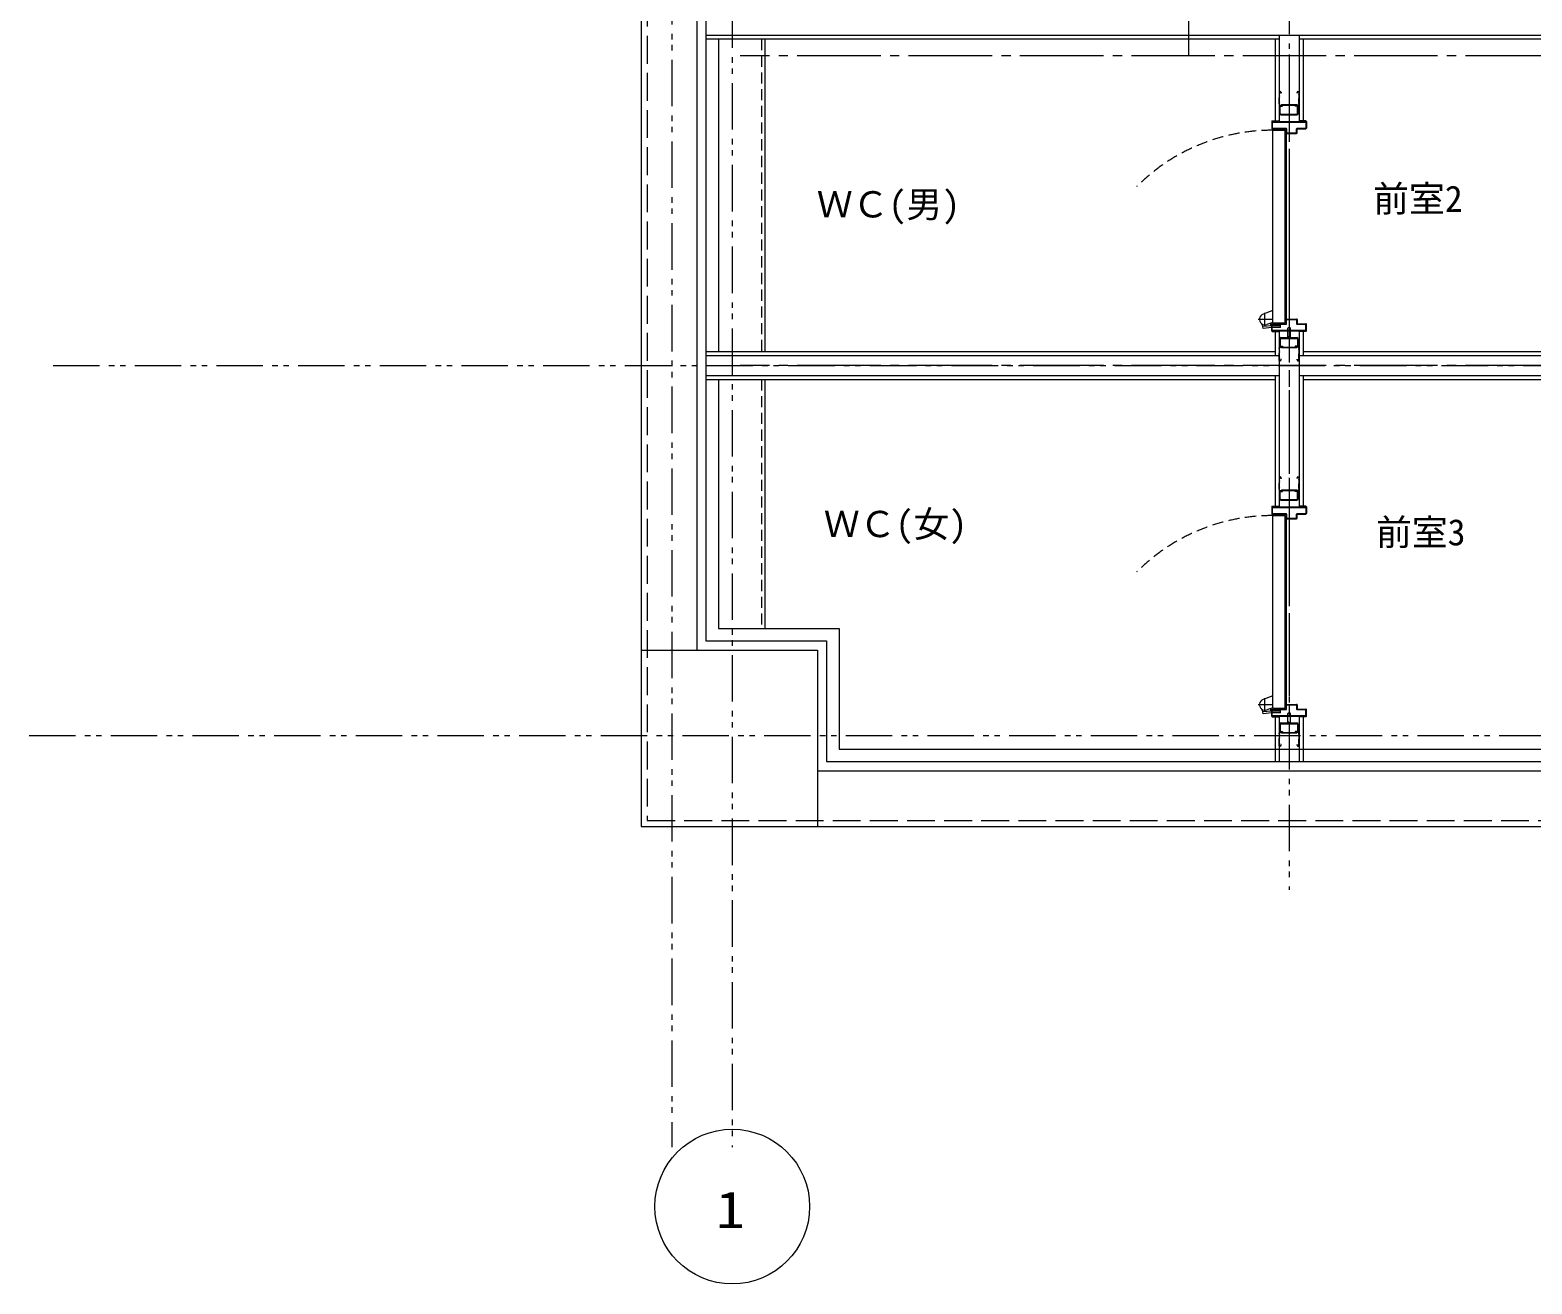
# Model space of a CAD drawing. Units: millimetres at full size. Extents: x -12803 to 120774, y -9413 to 101127.
# Drawn here: x 77004 to 81859, y 5229 to 9280 of the extents above; entities that cross this region are included whole.
import ezdxf
from ezdxf.enums import TextEntityAlignment as Align

# ---------------------------------------------------------------- set-up
doc = ezdxf.new("R2010")
doc.units = ezdxf.units.MM
doc.header["$LTSCALE"] = 30
for name, pattern in [('CHAIN2', [12, 9, -1, 1, -1]), ('DASHED1', [1.8, 1.2, -0.6]), ('DASHED3', [4, 3, -1]), ('DOUBLE_CHAIN1', [8.8, 5, -1, 0.6, -0.6, 0.6, -1])]:
    doc.linetypes.add(name, pattern=pattern)
doc.layers.add('0-0_NoName', color=7, linetype='Continuous')
doc.layers.add('2-E_AIHO12-部屋名', color=7, linetype='Continuous')
for name, color, linetype, lineweight in [('2-0_通芯', 7, 'DOUBLE_CHAIN1', 15), ('2-1_躯体', 7, 'Continuous', 15), ('2-2_間仕切り芯', 7, 'DOUBLE_CHAIN1', 15), ('2-3_間仕切り', 7, 'Continuous', 15), ('2-A_建具', 7, 'Continuous', 15), ('2-B_金物', 7, 'Continuous', 15), ('3-2_AIHO08-壁芯', 7, 'CHAIN2', 15)]:
    doc.layers.add(name, color=color, linetype=linetype, lineweight=lineweight)
doc.styles.add('ＭＳ ゴシック', font='')
doc.styles.get('ＭＳ ゴシック').set_extended_font_data('MS Gothic')

# ---------------------------------------------------------------- blocks, each defined once
blk = doc.blocks.new('グループ部品-732')
at = {"layer": '2-0_通芯'}
for p, q in [((79079.36, 20799.98), (79079.36, 5670.44)), ((74361.66, 7001.41), (120774.36, 7001.41))]:
    blk.add_line(p, q, dxfattribs=at)
at = {"layer": '2-1_躯体'}
for p, q in [((78979.36, 12381.41), (78979.36, 6706.41)), ((79159.36, 11276.41), (79159.36, 7276.41)), ((78979.36, 7276.41), (79549.36, 7276.41)), ((79549.36, 7276.41), (79549.36, 6706.41)), ((79549.36, 6886.41), (82519.36, 6886.41))]:
    blk.add_line(p, q, dxfattribs=at)
at = {"layer": '2-1_躯体', "linetype": 'DASHED3'}
for p, q in [((78999.36, 12381.41), (78999.36, 6726.41)), ((78999.36, 6726.41), (82559.36, 6726.41))]:
    blk.add_line(p, q, dxfattribs=at)
at = {"layer": '2-1_躯体'}
blk.add_lwpolyline([(78979.36, 6706.41), (82559.36, 6706.41), (82559.36, 6781.41)], dxfattribs=at)
at = {"layer": '2-2_間仕切り芯'}
for p, q in [((81074.36, 9681.2), (81074.36, 6501.89)), ((77079.36, 8196.41), (82717.65, 8196.41))]:
    blk.add_line(p, q, dxfattribs=at)
at = {"layer": '2-3_間仕切り'}
for p, q in [((79189.36, 9263.91), (82241.86, 9263.91)), ((79189.36, 9251.41), (81041.86, 9251.41)), ((79229.36, 9251.41), (79229.36, 8241.41)), ((81029.36, 9251.41), (81029.36, 8986.41)), ((81041.86, 9263.91), (81041.86, 8986.41)), ((81106.86, 9263.91), (81106.86, 8986.41)), ((81106.86, 9251.41), (82241.86, 9251.41)), ((81119.36, 9251.41), (81119.36, 8986.41)), ((81029.36, 8306.41), (81029.36, 8228.91)), ((81041.86, 8306.41), (81041.86, 7741.41)), ((81106.86, 8306.41), (81106.86, 7741.41)), ((81119.36, 8306.41), (81119.36, 8228.91)), ((79189.36, 8241.41), (81029.36, 8241.41)), ((79189.36, 8228.91), (81041.86, 8228.91)), ((81106.86, 8228.91), (82241.86, 8228.91)), ((81119.36, 8241.41), (82229.36, 8241.41)), ((79189.36, 8163.91), (81041.86, 8163.91)), ((81029.36, 8163.91), (81029.36, 7741.41)), ((81106.86, 8163.91), (82241.86, 8163.91)), ((81119.36, 8163.91), (81119.36, 7741.41)), ((79189.36, 8151.41), (81029.36, 8151.41)), ((79229.36, 8151.41), (79229.36, 7346.41)), ((81119.36, 8151.41), (82229.36, 8151.41)), ((81029.36, 7061.41), (81029.36, 6916.41)), ((81041.86, 7061.41), (81041.86, 6916.41)), ((81106.86, 7061.41), (81106.86, 6916.41)), ((81119.36, 7061.41), (81119.36, 6916.41)), ((79619.36, 6956.41), (82534.36, 6956.41))]:
    blk.add_line(p, q, dxfattribs=at)
for points in [[(79189.36, 11246.41), (79189.36, 7306.41), (79579.36, 7306.41), (79579.36, 6916.41), (84969.36, 6916.41)], [(79229.36, 7346.41), (79619.36, 7346.41), (79619.36, 6956.41)]]:
    blk.add_lwpolyline(points, dxfattribs=at)
at = {"layer": '2-A_建具'}
for p, q in [((81041.86, 9079.91), (81041.86, 9076.41)), ((81042.66, 9079.91), (81042.66, 9076.41)), ((81045.86, 9081.41), (81043.36, 9081.41)), ((81045.86, 9080.61), (81043.36, 9080.61)), ((81102.86, 9081.41), (81105.36, 9081.41)), ((81102.86, 9080.61), (81105.36, 9080.61)), ((81106.06, 9079.91), (81106.06, 9076.41)), ((81106.86, 9079.91), (81106.86, 9076.41)), ((81041.86, 9067.41), (81042.56, 9065.91)), ((81042.56, 9065.91), (81041.86, 9064.41)), ((81041.86, 9060.21), (81041.86, 9061.41)), ((81041.86, 9060.21), (81042.56, 9058.91)), ((81041.86, 9057.61), (81042.56, 9058.91)), ((81041.86, 9057.61), (81041.86, 9056.41)), ((81042.56, 9051.91), (81041.86, 9053.41)), ((81041.86, 9050.41), (81042.56, 9051.91)), ((81041.86, 9041.41), (81041.86, 9039.41)), ((81043.36, 9071.91), (81042.66, 9073.41)), ((81043.36, 9065.91), (81042.66, 9064.41)), ((81042.66, 9064.41), (81043.36, 9062.91)), ((81043.36, 9062.91), (81042.66, 9061.41)), ((81043.36, 9054.91), (81042.66, 9056.41)), ((81042.66, 9053.41), (81043.36, 9054.91)), ((81043.36, 9051.91), (81042.66, 9053.41)), ((81043.36, 9045.91), (81042.66, 9044.41)), ((81042.66, 9041.41), (81042.66, 9039.41)), ((81043.42, 9011.01), (81043.42, 9031.81)), ((81044.86, 9036.41), (81053.42, 9036.41)), ((81045.72, 9011.01), (81045.72, 9031.81)), ((81048.02, 9034.11), (81053.42, 9034.11)), ((81048.83, 9036.41), (81049.7, 9037.91)), ((81048.86, 9078.41), (81048.86, 9075.91)), ((81099.39, 9038.71), (81049.32, 9038.71)), ((81049.7, 9037.91), (81099.02, 9037.91)), ((81053.42, 9034.11), (81053.42, 9036.41)), ((81098.82, 9036.41), (81093.42, 9036.41)), ((81093.42, 9034.11), (81093.42, 9036.41)), ((81098.82, 9034.11), (81093.42, 9034.11)), ((81099.86, 9078.41), (81099.86, 9075.91)), ((81101.12, 9011.01), (81101.12, 9031.81)), ((81103.42, 9011.01), (81103.42, 9031.81)), ((81105.36, 9071.91), (81106.06, 9073.41)), ((81105.36, 9065.91), (81106.06, 9064.41)), ((81106.06, 9064.41), (81105.36, 9062.91)), ((81105.36, 9062.91), (81106.06, 9061.41)), ((81105.36, 9054.91), (81106.06, 9056.41)), ((81106.06, 9053.41), (81105.36, 9054.91)), ((81105.36, 9051.91), (81106.06, 9053.41)), ((81105.36, 9045.91), (81106.06, 9044.41)), ((81106.06, 9041.41), (81106.06, 9039.41)), ((81106.86, 9067.41), (81106.16, 9065.91)), ((81106.16, 9065.91), (81106.86, 9064.41)), ((81106.86, 9060.21), (81106.16, 9058.91)), ((81106.86, 9057.61), (81106.16, 9058.91)), ((81106.16, 9051.91), (81106.86, 9053.41)), ((81106.86, 9050.41), (81106.16, 9051.91)), ((81106.86, 9060.21), (81106.86, 9061.41)), ((81106.86, 9057.61), (81106.86, 9056.41)), ((81106.86, 9041.41), (81106.86, 9039.41)), ((81018.36, 8984.81), (81018.36, 8963.01)), ((81019.96, 8986.41), (81040.86, 8986.41)), ((81019.96, 8984.81), (81019.96, 8963.01)), ((81019.96, 8984.81), (81038.36, 8984.81)), ((81019.96, 8984.81), (81128.76, 8984.81)), ((81019.96, 8982.51), (81128.76, 8982.51)), ((81038.36, 8984.81), (81038.36, 8986.41)), ((81048.02, 9008.71), (81098.82, 9008.71)), ((81048.02, 9006.41), (81098.82, 9006.41)), ((81128.76, 8986.41), (81107.86, 8986.41)), ((81110.36, 8986.41), (81110.36, 8984.81)), ((81128.76, 8984.81), (81110.36, 8984.81)), ((81128.76, 8984.81), (81128.76, 8963.01)), ((81130.36, 8984.81), (81130.36, 8963.01)), ((81019.96, 8963.01), (81064.36, 8963.01)), ((81019.96, 8961.41), (81064.36, 8961.41)), ((81021.36, 8956.41), (81061.36, 8956.41)), ((81021.36, 8334.41), (81021.36, 8956.41)), ((81061.36, 8334.41), (81061.36, 8956.41)), ((81064.36, 8961.41), (81064.36, 8331.41)), ((81065.96, 8961.41), (81065.96, 8948.01)), ((81065.96, 8948.01), (81098.76, 8948.01)), ((81065.96, 8946.41), (81098.76, 8946.41)), ((81098.76, 8948.01), (81098.76, 8961.41)), ((81100.36, 8963.01), (81128.76, 8963.01)), ((81100.36, 8948.01), (81100.36, 8961.41)), ((81100.36, 8961.41), (81128.76, 8961.41)), ((81021.36, 8373.67), (80990.2, 8362.33)), ((80996.36, 8325.04), (80996.36, 8366.84)), ((81018.61, 8345.41), (80974.68, 8345.41)), ((80985.51, 8331.05), (80989.82, 8322.39)), ((81018.36, 8324.93), (80989.82, 8322.39)), ((81021.36, 8335.35), (81002.51, 8328.5)), ((81015.36, 8324.67), (81015.36, 8333.17)), ((81018.36, 8308.01), (81018.36, 8329.81)), ((81046.36, 8324.91), (81018.36, 8324.91)), ((81019.96, 8331.41), (81064.36, 8331.41)), ((81019.96, 8329.81), (81064.36, 8329.81)), ((81019.96, 8308.01), (81019.96, 8329.81)), ((81046.36, 8324.91), (81019.96, 8329.51)), ((81019.96, 8310.31), (81128.76, 8310.31)), ((81019.96, 8308.01), (81038.36, 8308.01)), ((81019.96, 8308.01), (81128.76, 8308.01)), ((81019.96, 8306.41), (81040.86, 8306.41)), ((81021.36, 8334.41), (81061.36, 8334.41)), ((81038.36, 8308.01), (81038.36, 8306.41)), ((81046.36, 8318.91), (81046.36, 8329.81)), ((81065.96, 8346.41), (81098.76, 8346.41)), ((81065.96, 8331.41), (81065.96, 8344.81)), ((81065.96, 8344.81), (81098.76, 8344.81)), ((81069.87, 8287.65), (81069.87, 8316.91)), ((81078.87, 8287.65), (81078.87, 8316.91)), ((81098.76, 8344.81), (81098.76, 8331.41)), ((81100.36, 8344.81), (81100.36, 8331.41)), ((81100.36, 8331.41), (81128.76, 8331.41)), ((81100.36, 8329.81), (81128.76, 8329.81)), ((81128.76, 8306.41), (81107.86, 8306.41)), ((81128.76, 8308.01), (81110.36, 8308.01)), ((81110.36, 8306.41), (81110.36, 8308.01)), ((81128.76, 8308.01), (81128.76, 8329.81)), ((81130.36, 8308.01), (81130.36, 8329.81)), ((81043.42, 8281.81), (81043.42, 8261.01)), ((81044.86, 8256.41), (81053.42, 8256.41)), ((81045.72, 8281.81), (81045.72, 8261.01)), ((81048.02, 8286.41), (81098.82, 8286.41)), ((81048.02, 8284.11), (81098.82, 8284.11)), ((81048.02, 8258.71), (81053.42, 8258.71)), ((81048.83, 8256.41), (81049.7, 8254.91)), ((81099.39, 8254.11), (81049.32, 8254.11)), ((81049.7, 8254.91), (81099.02, 8254.91)), ((81053.42, 8258.71), (81053.42, 8256.41)), ((81098.82, 8258.71), (81093.42, 8258.71)), ((81093.42, 8258.71), (81093.42, 8256.41)), ((81098.82, 8256.41), (81093.42, 8256.41)), ((81101.12, 8281.81), (81101.12, 8261.01)), ((81103.42, 8281.81), (81103.42, 8261.01)), ((81041.86, 8251.41), (81041.86, 8253.41)), ((81041.86, 8242.41), (81042.56, 8240.91)), ((81042.56, 8240.91), (81041.86, 8239.41)), ((81041.86, 8235.21), (81041.86, 8236.41)), ((81041.86, 8235.21), (81042.56, 8233.91)), ((81041.86, 8232.61), (81042.56, 8233.91)), ((81041.86, 8232.61), (81041.86, 8231.41)), ((81042.56, 8226.91), (81041.86, 8228.41)), ((81041.86, 8225.41), (81042.56, 8226.91)), ((81041.86, 8212.91), (81041.86, 8216.41)), ((81042.66, 8251.41), (81042.66, 8253.41)), ((81043.36, 8246.91), (81042.66, 8248.41)), ((81043.36, 8240.91), (81042.66, 8239.41)), ((81042.66, 8239.41), (81043.36, 8237.91)), ((81043.36, 8237.91), (81042.66, 8236.41)), ((81043.36, 8229.91), (81042.66, 8231.41)), ((81042.66, 8228.41), (81043.36, 8229.91)), ((81043.36, 8226.91), (81042.66, 8228.41)), ((81043.36, 8220.91), (81042.66, 8219.41)), ((81042.66, 8212.91), (81042.66, 8216.41)), ((81045.86, 8212.21), (81043.36, 8212.21)), ((81045.86, 8211.41), (81043.36, 8211.41)), ((81048.86, 8214.41), (81048.86, 8216.91)), ((81099.86, 8214.41), (81099.86, 8216.91)), ((81102.86, 8212.21), (81105.36, 8212.21)), ((81102.86, 8211.41), (81105.36, 8211.41)), ((81105.36, 8246.91), (81106.06, 8248.41)), ((81105.36, 8240.91), (81106.06, 8239.41)), ((81106.06, 8239.41), (81105.36, 8237.91)), ((81105.36, 8237.91), (81106.06, 8236.41)), ((81105.36, 8229.91), (81106.06, 8231.41)), ((81106.06, 8228.41), (81105.36, 8229.91)), ((81105.36, 8226.91), (81106.06, 8228.41)), ((81105.36, 8220.91), (81106.06, 8219.41)), ((81106.06, 8251.41), (81106.06, 8253.41)), ((81106.06, 8212.91), (81106.06, 8216.41)), ((81106.86, 8242.41), (81106.16, 8240.91)), ((81106.16, 8240.91), (81106.86, 8239.41)), ((81106.86, 8235.21), (81106.16, 8233.91)), ((81106.86, 8232.61), (81106.16, 8233.91)), ((81106.16, 8226.91), (81106.86, 8228.41)), ((81106.86, 8225.41), (81106.16, 8226.91)), ((81106.86, 8251.41), (81106.86, 8253.41)), ((81106.86, 8235.21), (81106.86, 8236.41)), ((81106.86, 8232.61), (81106.86, 8231.41)), ((81106.86, 8212.91), (81106.86, 8216.41)), ((81041.86, 7834.91), (81041.86, 7831.41)), ((81041.86, 7822.41), (81042.56, 7820.91)), ((81042.56, 7820.91), (81041.86, 7819.41)), ((81042.66, 7834.91), (81042.66, 7831.41)), ((81043.36, 7826.91), (81042.66, 7828.41)), ((81043.36, 7820.91), (81042.66, 7819.41)), ((81042.66, 7819.41), (81043.36, 7817.91)), ((81043.36, 7817.91), (81042.66, 7816.41)), ((81045.86, 7836.41), (81043.36, 7836.41)), ((81045.86, 7835.61), (81043.36, 7835.61)), ((81048.86, 7833.41), (81048.86, 7830.91)), ((81099.86, 7833.41), (81099.86, 7830.91)), ((81102.86, 7836.41), (81105.36, 7836.41)), ((81102.86, 7835.61), (81105.36, 7835.61)), ((81105.36, 7826.91), (81106.06, 7828.41)), ((81105.36, 7820.91), (81106.06, 7819.41)), ((81106.06, 7819.41), (81105.36, 7817.91)), ((81105.36, 7817.91), (81106.06, 7816.41)), ((81106.06, 7834.91), (81106.06, 7831.41)), ((81106.86, 7822.41), (81106.16, 7820.91)), ((81106.16, 7820.91), (81106.86, 7819.41)), ((81106.86, 7834.91), (81106.86, 7831.41)), ((81041.86, 7815.21), (81041.86, 7816.41)), ((81041.86, 7815.21), (81042.56, 7813.91)), ((81041.86, 7812.61), (81042.56, 7813.91)), ((81041.86, 7812.61), (81041.86, 7811.41)), ((81042.56, 7806.91), (81041.86, 7808.41)), ((81041.86, 7805.41), (81042.56, 7806.91)), ((81041.86, 7796.41), (81041.86, 7794.41)), ((81043.36, 7809.91), (81042.66, 7811.41)), ((81042.66, 7808.41), (81043.36, 7809.91)), ((81043.36, 7806.91), (81042.66, 7808.41)), ((81043.36, 7800.91), (81042.66, 7799.41)), ((81042.66, 7796.41), (81042.66, 7794.41)), ((81043.42, 7766.01), (81043.42, 7786.81)), ((81044.86, 7791.41), (81053.42, 7791.41)), ((81045.72, 7766.01), (81045.72, 7786.81)), ((81048.02, 7789.11), (81053.42, 7789.11)), ((81048.83, 7791.41), (81049.7, 7792.91)), ((81099.39, 7793.71), (81049.32, 7793.71)), ((81049.7, 7792.91), (81099.02, 7792.91)), ((81053.42, 7789.11), (81053.42, 7791.41)), ((81098.82, 7791.41), (81093.42, 7791.41)), ((81093.42, 7789.11), (81093.42, 7791.41)), ((81098.82, 7789.11), (81093.42, 7789.11)), ((81101.12, 7766.01), (81101.12, 7786.81)), ((81103.42, 7766.01), (81103.42, 7786.81)), ((81105.36, 7809.91), (81106.06, 7811.41)), ((81106.06, 7808.41), (81105.36, 7809.91)), ((81105.36, 7806.91), (81106.06, 7808.41)), ((81105.36, 7800.91), (81106.06, 7799.41)), ((81106.06, 7796.41), (81106.06, 7794.41)), ((81106.86, 7815.21), (81106.16, 7813.91)), ((81106.86, 7812.61), (81106.16, 7813.91)), ((81106.16, 7806.91), (81106.86, 7808.41)), ((81106.86, 7805.41), (81106.16, 7806.91)), ((81106.86, 7815.21), (81106.86, 7816.41)), ((81106.86, 7812.61), (81106.86, 7811.41)), ((81106.86, 7796.41), (81106.86, 7794.41)), ((81018.36, 7739.81), (81018.36, 7718.01)), ((81019.96, 7741.41), (81040.86, 7741.41)), ((81019.96, 7739.81), (81019.96, 7718.01)), ((81019.96, 7739.81), (81038.36, 7739.81)), ((81019.96, 7739.81), (81128.76, 7739.81)), ((81019.96, 7737.51), (81128.76, 7737.51)), ((81038.36, 7739.81), (81038.36, 7741.41)), ((81048.02, 7763.71), (81098.82, 7763.71)), ((81048.02, 7761.41), (81098.82, 7761.41)), ((81128.76, 7741.41), (81107.86, 7741.41)), ((81110.36, 7741.41), (81110.36, 7739.81)), ((81128.76, 7739.81), (81110.36, 7739.81)), ((81128.76, 7739.81), (81128.76, 7718.01)), ((81130.36, 7739.81), (81130.36, 7718.01)), ((81019.96, 7718.01), (81064.36, 7718.01)), ((81019.96, 7716.41), (81064.36, 7716.41)), ((81021.36, 7711.41), (81061.36, 7711.41)), ((81021.36, 7089.41), (81021.36, 7711.41)), ((81061.36, 7089.41), (81061.36, 7711.41)), ((81064.36, 7716.41), (81064.36, 7086.41)), ((81065.96, 7716.41), (81065.96, 7703.01)), ((81065.96, 7703.01), (81098.76, 7703.01)), ((81065.96, 7701.41), (81098.76, 7701.41)), ((81098.76, 7703.01), (81098.76, 7716.41)), ((81100.36, 7718.01), (81128.76, 7718.01)), ((81100.36, 7703.01), (81100.36, 7716.41)), ((81100.36, 7716.41), (81128.76, 7716.41)), ((81018.61, 7100.41), (80974.68, 7100.41)), ((81021.36, 7128.67), (80990.2, 7117.33)), ((80996.36, 7080.04), (80996.36, 7121.84)), ((81021.36, 7090.35), (81002.51, 7083.5)), ((81021.36, 7089.41), (81061.36, 7089.41)), ((81065.96, 7101.41), (81098.76, 7101.41)), ((81065.96, 7086.41), (81065.96, 7099.81)), ((81065.96, 7099.81), (81098.76, 7099.81)), ((81098.76, 7099.81), (81098.76, 7086.41)), ((81100.36, 7099.81), (81100.36, 7086.41)), ((80985.51, 7086.05), (80989.82, 7077.39)), ((81018.36, 7079.93), (80989.82, 7077.39)), ((81015.36, 7079.67), (81015.36, 7088.17)), ((81018.36, 7063.01), (81018.36, 7084.81)), ((81046.36, 7079.91), (81018.36, 7079.91)), ((81019.96, 7086.41), (81064.36, 7086.41)), ((81019.96, 7084.81), (81064.36, 7084.81)), ((81019.96, 7063.01), (81019.96, 7084.81)), ((81046.36, 7079.91), (81019.96, 7084.51)), ((81019.96, 7065.31), (81128.76, 7065.31)), ((81019.96, 7063.01), (81038.36, 7063.01)), ((81019.96, 7063.01), (81128.76, 7063.01)), ((81019.96, 7061.41), (81040.86, 7061.41)), ((81038.36, 7063.01), (81038.36, 7061.41)), ((81046.36, 7073.91), (81046.36, 7084.81)), ((81048.02, 7041.41), (81098.82, 7041.41)), ((81069.87, 7042.65), (81069.87, 7071.91)), ((81078.87, 7042.65), (81078.87, 7071.91)), ((81100.36, 7086.41), (81128.76, 7086.41)), ((81100.36, 7084.81), (81128.76, 7084.81)), ((81128.76, 7061.41), (81107.86, 7061.41)), ((81128.76, 7063.01), (81110.36, 7063.01)), ((81110.36, 7061.41), (81110.36, 7063.01)), ((81128.76, 7063.01), (81128.76, 7084.81)), ((81130.36, 7063.01), (81130.36, 7084.81)), ((81041.86, 7006.41), (81041.86, 7008.41)), ((81041.86, 6997.41), (81042.56, 6995.91)), ((81042.56, 6995.91), (81041.86, 6994.41)), ((81041.86, 6990.21), (81041.86, 6991.41)), ((81042.66, 7006.41), (81042.66, 7008.41)), ((81043.36, 7001.91), (81042.66, 7003.41)), ((81043.36, 6995.91), (81042.66, 6994.41)), ((81042.66, 6994.41), (81043.36, 6992.91)), ((81043.36, 6992.91), (81042.66, 6991.41)), ((81043.42, 7036.81), (81043.42, 7016.01)), ((81044.86, 7011.41), (81053.42, 7011.41)), ((81045.72, 7036.81), (81045.72, 7016.01)), ((81048.02, 7039.11), (81098.82, 7039.11)), ((81048.02, 7013.71), (81053.42, 7013.71)), ((81048.83, 7011.41), (81049.7, 7009.91)), ((81099.39, 7009.11), (81049.32, 7009.11)), ((81049.7, 7009.91), (81099.02, 7009.91)), ((81053.42, 7013.71), (81053.42, 7011.41)), ((81098.82, 7013.71), (81093.42, 7013.71)), ((81093.42, 7013.71), (81093.42, 7011.41)), ((81098.82, 7011.41), (81093.42, 7011.41)), ((81101.12, 7036.81), (81101.12, 7016.01)), ((81103.42, 7036.81), (81103.42, 7016.01)), ((81105.36, 7001.91), (81106.06, 7003.41)), ((81105.36, 6995.91), (81106.06, 6994.41)), ((81106.06, 6994.41), (81105.36, 6992.91)), ((81105.36, 6992.91), (81106.06, 6991.41)), ((81106.06, 7006.41), (81106.06, 7008.41)), ((81106.86, 6997.41), (81106.16, 6995.91)), ((81106.16, 6995.91), (81106.86, 6994.41)), ((81106.86, 7006.41), (81106.86, 7008.41)), ((81106.86, 6990.21), (81106.86, 6991.41)), ((81041.86, 6990.21), (81042.56, 6988.91)), ((81041.86, 6987.61), (81042.56, 6988.91)), ((81041.86, 6987.61), (81041.86, 6986.41)), ((81042.56, 6981.91), (81041.86, 6983.41)), ((81041.86, 6980.41), (81042.56, 6981.91)), ((81041.86, 6967.91), (81041.86, 6971.41)), ((81043.36, 6984.91), (81042.66, 6986.41)), ((81042.66, 6983.41), (81043.36, 6984.91)), ((81043.36, 6981.91), (81042.66, 6983.41)), ((81043.36, 6975.91), (81042.66, 6974.41)), ((81042.66, 6967.91), (81042.66, 6971.41)), ((81045.86, 6967.21), (81043.36, 6967.21)), ((81045.86, 6966.41), (81043.36, 6966.41)), ((81048.86, 6969.41), (81048.86, 6971.91)), ((81099.86, 6969.41), (81099.86, 6971.91)), ((81102.86, 6967.21), (81105.36, 6967.21)), ((81102.86, 6966.41), (81105.36, 6966.41)), ((81105.36, 6984.91), (81106.06, 6986.41)), ((81106.06, 6983.41), (81105.36, 6984.91)), ((81105.36, 6981.91), (81106.06, 6983.41)), ((81105.36, 6975.91), (81106.06, 6974.41)), ((81106.06, 6967.91), (81106.06, 6971.41)), ((81106.86, 6990.21), (81106.16, 6988.91)), ((81106.86, 6987.61), (81106.16, 6988.91)), ((81106.16, 6981.91), (81106.86, 6983.41)), ((81106.86, 6980.41), (81106.16, 6981.91)), ((81106.86, 6987.61), (81106.86, 6986.41)), ((81106.86, 6967.91), (81106.86, 6971.41))]:
    blk.add_line(p, q, dxfattribs=at)
for points in [[(81041.86, 9076.41), (81042.56, 9074.91), (81041.86, 9073.41)], [(81041.86, 9073.41), (81042.56, 9071.91), (81041.86, 9070.41)], [(81041.86, 9070.41), (81042.56, 9068.91), (81041.86, 9067.41)], [(81041.86, 9064.41), (81042.56, 9062.91), (81041.86, 9061.41)], [(81041.86, 9053.41), (81042.56, 9054.91), (81041.86, 9056.41)], [(81041.86, 9047.41), (81042.56, 9048.91), (81041.86, 9050.41)], [(81041.86, 9044.41), (81042.56, 9045.91), (81041.86, 9047.41)], [(81041.86, 9041.41), (81042.56, 9042.91), (81041.86, 9044.41)], [(81042.66, 9076.41), (81043.36, 9074.91), (81042.66, 9073.41)], [(81043.36, 9071.91), (81042.66, 9070.41), (81043.36, 9068.91)], [(81043.36, 9068.91), (81042.66, 9067.41), (81043.36, 9065.91)], [(81042.66, 9061.41), (81042.66, 9060.21), (81043.36, 9058.91)], [(81042.66, 9056.41), (81042.66, 9057.61), (81043.36, 9058.91)], [(81043.36, 9048.91), (81042.66, 9050.41), (81043.36, 9051.91)], [(81043.36, 9045.91), (81042.66, 9047.41), (81043.36, 9048.91)], [(81042.66, 9041.41), (81043.36, 9042.91), (81042.66, 9044.41)], [(81044.86, 9037.21), (81048.45, 9037.21), (81049.32, 9038.71)], [(81048.86, 9075.91), (81048.06, 9075.91), (81048.06, 9078.41)], [(81103.86, 9036.41), (81099.88, 9036.41), (81099.02, 9037.91)], [(81103.86, 9037.21), (81100.26, 9037.21), (81099.39, 9038.71)], [(81099.86, 9075.91), (81100.66, 9075.91), (81100.66, 9078.41)], [(81106.06, 9076.41), (81105.36, 9074.91), (81106.06, 9073.41)], [(81105.36, 9071.91), (81106.06, 9070.41), (81105.36, 9068.91)], [(81105.36, 9068.91), (81106.06, 9067.41), (81105.36, 9065.91)], [(81106.06, 9061.41), (81106.06, 9060.21), (81105.36, 9058.91)], [(81106.06, 9056.41), (81106.06, 9057.61), (81105.36, 9058.91)], [(81105.36, 9048.91), (81106.06, 9050.41), (81105.36, 9051.91)], [(81105.36, 9045.91), (81106.06, 9047.41), (81105.36, 9048.91)], [(81106.06, 9041.41), (81105.36, 9042.91), (81106.06, 9044.41)], [(81106.86, 9076.41), (81106.16, 9074.91), (81106.86, 9073.41)], [(81106.86, 9073.41), (81106.16, 9071.91), (81106.86, 9070.41)], [(81106.86, 9070.41), (81106.16, 9068.91), (81106.86, 9067.41)], [(81106.86, 9064.41), (81106.16, 9062.91), (81106.86, 9061.41)], [(81106.86, 9053.41), (81106.16, 9054.91), (81106.86, 9056.41)], [(81106.86, 9047.41), (81106.16, 9048.91), (81106.86, 9050.41)], [(81106.86, 9044.41), (81106.16, 9045.91), (81106.86, 9047.41)], [(81106.86, 9041.41), (81106.16, 9042.91), (81106.86, 9044.41)], [(81046.36, 8318.91), (81018.36, 8318.91), (80990.36, 8316.41), (80989.82, 8322.39)], [(81044.86, 8255.61), (81048.45, 8255.61), (81049.32, 8254.11)], [(81103.86, 8256.41), (81099.88, 8256.41), (81099.02, 8254.91)], [(81103.86, 8255.61), (81100.26, 8255.61), (81099.39, 8254.11)], [(81041.86, 8251.41), (81042.56, 8249.91), (81041.86, 8248.41)], [(81041.86, 8248.41), (81042.56, 8246.91), (81041.86, 8245.41)], [(81041.86, 8245.41), (81042.56, 8243.91), (81041.86, 8242.41)], [(81041.86, 8239.41), (81042.56, 8237.91), (81041.86, 8236.41)], [(81041.86, 8228.41), (81042.56, 8229.91), (81041.86, 8231.41)], [(81041.86, 8222.41), (81042.56, 8223.91), (81041.86, 8225.41)], [(81041.86, 8219.41), (81042.56, 8220.91), (81041.86, 8222.41)], [(81041.86, 8216.41), (81042.56, 8217.91), (81041.86, 8219.41)], [(81042.66, 8251.41), (81043.36, 8249.91), (81042.66, 8248.41)], [(81043.36, 8246.91), (81042.66, 8245.41), (81043.36, 8243.91)], [(81043.36, 8243.91), (81042.66, 8242.41), (81043.36, 8240.91)], [(81042.66, 8236.41), (81042.66, 8235.21), (81043.36, 8233.91)], [(81042.66, 8231.41), (81042.66, 8232.61), (81043.36, 8233.91)], [(81043.36, 8223.91), (81042.66, 8225.41), (81043.36, 8226.91)], [(81043.36, 8220.91), (81042.66, 8222.41), (81043.36, 8223.91)], [(81042.66, 8216.41), (81043.36, 8217.91), (81042.66, 8219.41)], [(81048.86, 8216.91), (81048.06, 8216.91), (81048.06, 8214.41)], [(81099.86, 8216.91), (81100.66, 8216.91), (81100.66, 8214.41)], [(81106.06, 8251.41), (81105.36, 8249.91), (81106.06, 8248.41)], [(81105.36, 8246.91), (81106.06, 8245.41), (81105.36, 8243.91)], [(81105.36, 8243.91), (81106.06, 8242.41), (81105.36, 8240.91)], [(81106.06, 8236.41), (81106.06, 8235.21), (81105.36, 8233.91)], [(81106.06, 8231.41), (81106.06, 8232.61), (81105.36, 8233.91)], [(81105.36, 8223.91), (81106.06, 8225.41), (81105.36, 8226.91)], [(81105.36, 8220.91), (81106.06, 8222.41), (81105.36, 8223.91)], [(81106.06, 8216.41), (81105.36, 8217.91), (81106.06, 8219.41)], [(81106.86, 8251.41), (81106.16, 8249.91), (81106.86, 8248.41)], [(81106.86, 8248.41), (81106.16, 8246.91), (81106.86, 8245.41)], [(81106.86, 8245.41), (81106.16, 8243.91), (81106.86, 8242.41)], [(81106.86, 8239.41), (81106.16, 8237.91), (81106.86, 8236.41)], [(81106.86, 8228.41), (81106.16, 8229.91), (81106.86, 8231.41)], [(81106.86, 8222.41), (81106.16, 8223.91), (81106.86, 8225.41)], [(81106.86, 8219.41), (81106.16, 8220.91), (81106.86, 8222.41)], [(81106.86, 8216.41), (81106.16, 8217.91), (81106.86, 8219.41)], [(81041.86, 7831.41), (81042.56, 7829.91), (81041.86, 7828.41)], [(81041.86, 7828.41), (81042.56, 7826.91), (81041.86, 7825.41)], [(81041.86, 7825.41), (81042.56, 7823.91), (81041.86, 7822.41)], [(81041.86, 7819.41), (81042.56, 7817.91), (81041.86, 7816.41)], [(81042.66, 7831.41), (81043.36, 7829.91), (81042.66, 7828.41)], [(81043.36, 7826.91), (81042.66, 7825.41), (81043.36, 7823.91)], [(81043.36, 7823.91), (81042.66, 7822.41), (81043.36, 7820.91)], [(81048.86, 7830.91), (81048.06, 7830.91), (81048.06, 7833.41)], [(81099.86, 7830.91), (81100.66, 7830.91), (81100.66, 7833.41)], [(81106.06, 7831.41), (81105.36, 7829.91), (81106.06, 7828.41)], [(81105.36, 7826.91), (81106.06, 7825.41), (81105.36, 7823.91)], [(81105.36, 7823.91), (81106.06, 7822.41), (81105.36, 7820.91)], [(81106.86, 7831.41), (81106.16, 7829.91), (81106.86, 7828.41)], [(81106.86, 7828.41), (81106.16, 7826.91), (81106.86, 7825.41)], [(81106.86, 7825.41), (81106.16, 7823.91), (81106.86, 7822.41)], [(81106.86, 7819.41), (81106.16, 7817.91), (81106.86, 7816.41)], [(81041.86, 7808.41), (81042.56, 7809.91), (81041.86, 7811.41)], [(81041.86, 7802.41), (81042.56, 7803.91), (81041.86, 7805.41)], [(81041.86, 7799.41), (81042.56, 7800.91), (81041.86, 7802.41)], [(81041.86, 7796.41), (81042.56, 7797.91), (81041.86, 7799.41)], [(81042.66, 7816.41), (81042.66, 7815.21), (81043.36, 7813.91)], [(81042.66, 7811.41), (81042.66, 7812.61), (81043.36, 7813.91)], [(81043.36, 7803.91), (81042.66, 7805.41), (81043.36, 7806.91)], [(81043.36, 7800.91), (81042.66, 7802.41), (81043.36, 7803.91)], [(81042.66, 7796.41), (81043.36, 7797.91), (81042.66, 7799.41)], [(81044.86, 7792.21), (81048.45, 7792.21), (81049.32, 7793.71)], [(81103.86, 7791.41), (81099.88, 7791.41), (81099.02, 7792.91)], [(81103.86, 7792.21), (81100.26, 7792.21), (81099.39, 7793.71)], [(81106.06, 7816.41), (81106.06, 7815.21), (81105.36, 7813.91)], [(81106.06, 7811.41), (81106.06, 7812.61), (81105.36, 7813.91)], [(81105.36, 7803.91), (81106.06, 7805.41), (81105.36, 7806.91)], [(81105.36, 7800.91), (81106.06, 7802.41), (81105.36, 7803.91)], [(81106.06, 7796.41), (81105.36, 7797.91), (81106.06, 7799.41)], [(81106.86, 7808.41), (81106.16, 7809.91), (81106.86, 7811.41)], [(81106.86, 7802.41), (81106.16, 7803.91), (81106.86, 7805.41)], [(81106.86, 7799.41), (81106.16, 7800.91), (81106.86, 7802.41)], [(81106.86, 7796.41), (81106.16, 7797.91), (81106.86, 7799.41)], [(81046.36, 7073.91), (81018.36, 7073.91), (80990.36, 7071.41), (80989.82, 7077.39)], [(81041.86, 7006.41), (81042.56, 7004.91), (81041.86, 7003.41)], [(81041.86, 7003.41), (81042.56, 7001.91), (81041.86, 7000.41)], [(81041.86, 7000.41), (81042.56, 6998.91), (81041.86, 6997.41)], [(81041.86, 6994.41), (81042.56, 6992.91), (81041.86, 6991.41)], [(81042.66, 7006.41), (81043.36, 7004.91), (81042.66, 7003.41)], [(81043.36, 7001.91), (81042.66, 7000.41), (81043.36, 6998.91)], [(81043.36, 6998.91), (81042.66, 6997.41), (81043.36, 6995.91)], [(81042.66, 6991.41), (81042.66, 6990.21), (81043.36, 6988.91)], [(81044.86, 7010.61), (81048.45, 7010.61), (81049.32, 7009.11)], [(81103.86, 7011.41), (81099.88, 7011.41), (81099.02, 7009.91)], [(81103.86, 7010.61), (81100.26, 7010.61), (81099.39, 7009.11)], [(81106.06, 7006.41), (81105.36, 7004.91), (81106.06, 7003.41)], [(81105.36, 7001.91), (81106.06, 7000.41), (81105.36, 6998.91)], [(81105.36, 6998.91), (81106.06, 6997.41), (81105.36, 6995.91)], [(81106.06, 6991.41), (81106.06, 6990.21), (81105.36, 6988.91)], [(81106.86, 7006.41), (81106.16, 7004.91), (81106.86, 7003.41)], [(81106.86, 7003.41), (81106.16, 7001.91), (81106.86, 7000.41)], [(81106.86, 7000.41), (81106.16, 6998.91), (81106.86, 6997.41)], [(81106.86, 6994.41), (81106.16, 6992.91), (81106.86, 6991.41)], [(81041.86, 6983.41), (81042.56, 6984.91), (81041.86, 6986.41)], [(81041.86, 6977.41), (81042.56, 6978.91), (81041.86, 6980.41)], [(81041.86, 6974.41), (81042.56, 6975.91), (81041.86, 6977.41)], [(81041.86, 6971.41), (81042.56, 6972.91), (81041.86, 6974.41)], [(81042.66, 6986.41), (81042.66, 6987.61), (81043.36, 6988.91)], [(81043.36, 6978.91), (81042.66, 6980.41), (81043.36, 6981.91)], [(81043.36, 6975.91), (81042.66, 6977.41), (81043.36, 6978.91)], [(81042.66, 6971.41), (81043.36, 6972.91), (81042.66, 6974.41)], [(81048.86, 6971.91), (81048.06, 6971.91), (81048.06, 6969.41)], [(81099.86, 6971.91), (81100.66, 6971.91), (81100.66, 6969.41)], [(81106.06, 6986.41), (81106.06, 6987.61), (81105.36, 6988.91)], [(81105.36, 6978.91), (81106.06, 6980.41), (81105.36, 6981.91)], [(81105.36, 6975.91), (81106.06, 6977.41), (81105.36, 6978.91)], [(81106.06, 6971.41), (81105.36, 6972.91), (81106.06, 6974.41)], [(81106.86, 6983.41), (81106.16, 6984.91), (81106.86, 6986.41)], [(81106.86, 6977.41), (81106.16, 6978.91), (81106.86, 6980.41)], [(81106.86, 6974.41), (81106.16, 6975.91), (81106.86, 6977.41)], [(81106.86, 6971.41), (81106.16, 6972.91), (81106.86, 6974.41)]]:
    blk.add_lwpolyline(points, dxfattribs=at)
for centre, radius, start, end in [((81043.36, 9079.91), 1.5, 90, 180), ((81043.36, 9079.91), 0.7, 90, 180), ((81045.86, 9078.41), 3, 0, 90), ((81045.86, 9078.41), 2.2, 0, 90), ((81102.86, 9078.41), 3, 90, 180), ((81102.86, 9078.41), 2.2, 90, 180), ((81105.36, 9079.91), 1.5, 0, 90), ((81105.36, 9079.91), 0.7, 0, 90), ((81044.86, 9039.41), 3, 180, 270), ((81044.86, 9039.41), 2.2, 180, 270), ((81048.02, 9031.81), 4.6, 90, 180), ((81048.02, 9031.81), 2.3, 90, 180), ((81098.82, 9031.81), 4.6, 0, 90), ((81098.82, 9031.81), 2.3, 0, 90), ((81103.86, 9039.41), 3, 270, 0), ((81103.86, 9039.41), 2.2, 270, 0), ((81019.96, 8984.81), 1.6, 90, 180), ((81048.02, 9011.01), 4.6, 180, 270), ((81048.02, 9011.01), 2.3, 180, 270), ((81098.82, 9011.01), 4.6, 270, 0), ((81098.82, 9011.01), 2.3, 270, 0), ((81128.76, 8984.81), 1.6, 0, 90), ((81019.96, 8963.01), 1.6, 180, 270), ((81064.36, 8961.41), 1.6, 0, 90), ((81065.96, 8948.01), 1.6, 180, 270), ((81100.36, 8961.41), 1.6, 90, 180), ((81098.76, 8948.01), 1.6, 270, 0), ((81128.76, 8963.01), 1.6, 270, 0), ((80996.36, 8345.41), 18, 110, 290), ((81019.96, 8329.81), 1.6, 90, 180), ((81019.96, 8308.01), 1.6, 180, 270), ((81065.96, 8344.81), 1.6, 90, 180), ((81064.36, 8331.41), 1.6, 270, 0), ((81072.12, 8315.16), 2.85, 37.893, 142.107), ((81076.62, 8315.16), 2.85, 37.893, 142.107), ((81076.62, 8318.66), 2.85, 217.893, 322.107), ((81098.76, 8344.81), 1.6, 0, 90), ((81100.36, 8331.41), 1.6, 180, 270), ((81128.76, 8329.81), 1.6, 0, 90), ((81128.76, 8308.01), 1.6, 270, 0), ((81044.86, 8253.41), 3, 90, 180), ((81044.86, 8253.41), 2.2, 90, 180), ((81048.02, 8281.81), 4.6, 90, 180), ((81048.02, 8261.01), 4.6, 180, 270), ((81048.02, 8281.81), 2.3, 90, 180), ((81048.02, 8261.01), 2.3, 180, 270), ((81072.12, 8285.9), 2.85, 37.893, 142.107), ((81072.12, 8289.4), 2.85, 217.893, 322.107), ((81076.62, 8289.4), 2.85, 217.893, 322.107), ((81098.82, 8281.81), 4.6, 0, 90), ((81098.82, 8281.81), 2.3, 0, 90), ((81098.82, 8261.01), 4.6, 270, 0), ((81098.82, 8261.01), 2.3, 270, 0), ((81103.86, 8253.41), 3, 0, 90), ((81103.86, 8253.41), 2.2, 0, 90), ((81043.36, 8212.91), 1.5, 180, 270), ((81043.36, 8212.91), 0.7, 180, 270), ((81045.86, 8214.41), 2.2, 270, 0), ((81045.86, 8214.41), 3, 270, 0), ((81102.86, 8214.41), 3, 180, 270), ((81102.86, 8214.41), 2.2, 180, 270), ((81105.36, 8212.91), 0.7, 270, 0), ((81105.36, 8212.91), 1.5, 270, 0), ((81043.36, 7834.91), 1.5, 90, 180), ((81043.36, 7834.91), 0.7, 90, 180), ((81045.86, 7833.41), 3, 0, 90), ((81045.86, 7833.41), 2.2, 0, 90), ((81102.86, 7833.41), 3, 90, 180), ((81102.86, 7833.41), 2.2, 90, 180), ((81105.36, 7834.91), 1.5, 0, 90), ((81105.36, 7834.91), 0.7, 0, 90), ((81044.86, 7794.41), 3, 180, 270), ((81044.86, 7794.41), 2.2, 180, 270), ((81048.02, 7786.81), 4.6, 90, 180), ((81048.02, 7786.81), 2.3, 90, 180), ((81098.82, 7786.81), 4.6, 0, 90), ((81098.82, 7786.81), 2.3, 0, 90), ((81103.86, 7794.41), 3, 270, 0), ((81103.86, 7794.41), 2.2, 270, 0), ((81019.96, 7739.81), 1.6, 90, 180), ((81048.02, 7766.01), 4.6, 180, 270), ((81048.02, 7766.01), 2.3, 180, 270), ((81098.82, 7766.01), 4.6, 270, 0), ((81098.82, 7766.01), 2.3, 270, 0), ((81128.76, 7739.81), 1.6, 0, 90), ((81019.96, 7718.01), 1.6, 180, 270), ((81064.36, 7716.41), 1.6, 0, 90), ((81065.96, 7703.01), 1.6, 180, 270), ((81100.36, 7716.41), 1.6, 90, 180), ((81098.76, 7703.01), 1.6, 270, 0), ((81128.76, 7718.01), 1.6, 270, 0), ((80996.36, 7100.41), 18, 110, 290), ((81065.96, 7099.81), 1.6, 90, 180), ((81098.76, 7099.81), 1.6, 0, 90), ((81019.96, 7084.81), 1.6, 90, 180), ((81019.96, 7063.01), 1.6, 180, 270), ((81048.02, 7036.81), 4.6, 90, 180), ((81064.36, 7086.41), 1.6, 270, 0), ((81072.12, 7070.16), 2.85, 37.893, 142.107), ((81072.12, 7040.9), 2.85, 37.893, 142.107), ((81072.12, 7044.4), 2.85, 217.893, 322.107), ((81076.62, 7070.16), 2.85, 37.893, 142.107), ((81076.62, 7073.66), 2.85, 217.893, 322.107), ((81076.62, 7044.4), 2.85, 217.893, 322.107), ((81100.36, 7086.41), 1.6, 180, 270), ((81098.82, 7036.81), 4.6, 0, 90), ((81128.76, 7084.81), 1.6, 0, 90), ((81128.76, 7063.01), 1.6, 270, 0), ((81044.86, 7008.41), 3, 90, 180), ((81044.86, 7008.41), 2.2, 90, 180), ((81048.02, 7016.01), 4.6, 180, 270), ((81048.02, 7036.81), 2.3, 90, 180), ((81048.02, 7016.01), 2.3, 180, 270), ((81098.82, 7036.81), 2.3, 0, 90), ((81098.82, 7016.01), 4.6, 270, 0), ((81098.82, 7016.01), 2.3, 270, 0), ((81103.86, 7008.41), 3, 0, 90), ((81103.86, 7008.41), 2.2, 0, 90), ((81043.36, 6967.91), 1.5, 180, 270), ((81043.36, 6967.91), 0.7, 180, 270), ((81045.86, 6969.41), 2.2, 270, 0), ((81045.86, 6969.41), 3, 270, 0), ((81102.86, 6969.41), 3, 180, 270), ((81102.86, 6969.41), 2.2, 180, 270), ((81105.36, 6967.91), 0.7, 270, 0), ((81105.36, 6967.91), 1.5, 270, 0)]:
    blk.add_arc(centre, radius, start, end, dxfattribs=at)
at = {"layer": '2-A_建具', "linetype": 'DASHED1'}
for centre in [(81021.36, 8334.41), (81021.36, 7089.41)]:
    blk.add_arc(centre, 622, 90, 135, dxfattribs=at)
at = {"layer": '2-B_金物', "linetype": 'DASHED1'}
for p, q in [((79369.36, 9251.41), (79369.36, 8241.41)), ((79369.36, 8151.41), (79369.36, 7346.41))]:
    blk.add_line(p, q, dxfattribs=at)
at = {"layer": '2-B_金物'}
for p, q in [((79379.36, 9251.41), (79379.36, 8241.41)), ((79379.36, 8151.41), (79379.36, 7346.41))]:
    blk.add_line(p, q, dxfattribs=at)
at = {"layer": '3-2_AIHO08-壁芯'}
for p, q in [((80749.36, 12196.41), (80749.36, 9196.41)), ((82274.36, 9196.41), (79299.36, 9196.41)), ((81074.36, 9196.41), (81074.36, 6996.41)), ((82274.36, 8196.41), (79299.36, 8196.41))]:
    blk.add_line(p, q, dxfattribs=at)
at = {"layer": '2-E_AIHO12-部屋名', "style": 'ＭＳ ゴシック'}
for s, p in [('前室2', (81346.02, 8667.22)), ('ＷＣ(男)', (79547.67, 8649.11)), ('ＷＣ(女)', (79570.32, 7616.28)), ('前室3', (81355.08, 7589.71))]:
    blk.add_text(s, height=84.92, dxfattribs=at).set_placement(p, align=Align.BOTTOM_LEFT)
blk = doc.blocks.new('グループ部品-763')
at = {"layer": '2-0_通芯'}
blk.add_line((79079.36, 20799.98), (79079.36, 5670.44), dxfattribs=at)
at = {"layer": '2-1_躯体'}
for p, q in [((78979.36, 7276.41), (79549.36, 7276.41)), ((79549.36, 7276.41), (79549.36, 6706.41))]:
    blk.add_line(p, q, dxfattribs=at)
at = {"layer": '3-2_AIHO08-壁芯'}
for p, q in [((80749.36, 12196.41), (80749.36, 9196.41)), ((82274.36, 9196.41), (79299.36, 9196.41)), ((81074.36, 9196.41), (81074.36, 6996.41)), ((82274.36, 8196.41), (79299.36, 8196.41))]:
    blk.add_line(p, q, dxfattribs=at)

msp = doc.modelspace()

# ---------------------------------------------------------------- linework, layer by layer
at = {"layer": '2-0_通芯'}
msp.add_line((79274.36, 24156.41), (79274.36, 5670.44), dxfattribs=at)
at = {"layer": '2-0_通芯', "linetype": 'Continuous'}
msp.add_circle((79274.36, 5478.91), 250, dxfattribs=at)

# ---------------------------------------------------------------- block references
at = {"layer": '0-0_NoName'}
for name in ['グループ部品-732', 'グループ部品-763']:
    msp.add_blockref(name, (0, 0), dxfattribs=at)

# ---------------------------------------------------------------- texts
at = {"layer": '2-0_通芯', "style": 'ＭＳ ゴシック', "width": 1.15}
msp.add_text('1', height=118.9, dxfattribs=at).set_placement((79221.86, 5373.91), align=Align.BOTTOM_LEFT)

doc.saveas('drawing.dxf')
